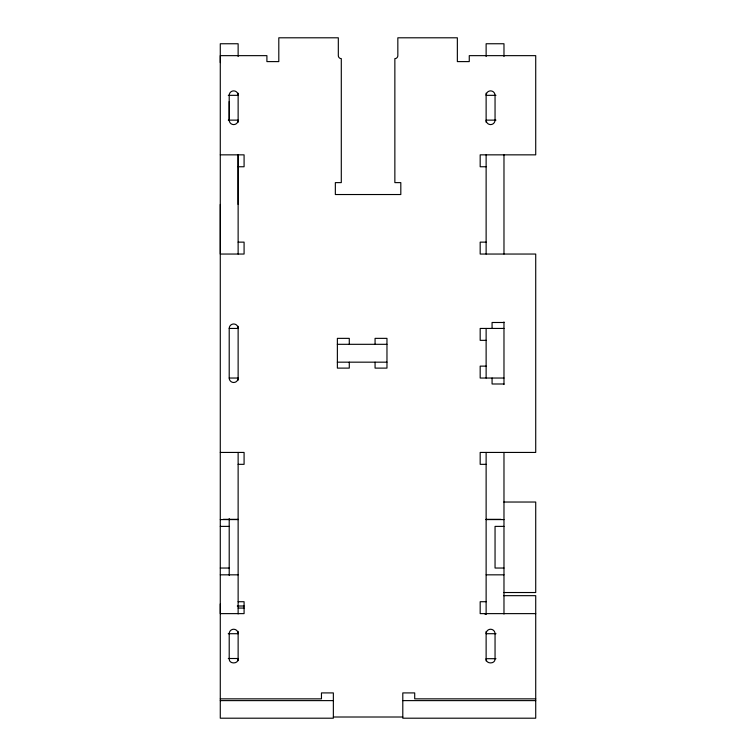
<?xml version="1.0" encoding="UTF-8"?>
<svg xmlns="http://www.w3.org/2000/svg" width="756" height="756" viewBox="0 0 756 756"><rect width="100%" height="100%" fill="white"/><g stroke="black" fill="none" stroke-linecap="round" stroke-linejoin="round"><path stroke-width="1.13" d="M220.279 603.931L220.279 613.626L244.084 613.626L244.084 601.719L238.131 601.719M220.279 204.451L220.279 254.044L244.084 254.044L244.084 242.137L238.131 242.137M228.293 120.128L238.131 120.128A4.46 4.46 0 0 1 233.67 124.598A4.46 4.46 0 0 1 229.21 120.128L229.21 101.531M238.131 204.451L238.131 154.848L238.131 254.044M238.131 659.241C237.998 664.137 229.351 664.137 229.21 659.241L229.21 633.708A4.46 4.46 0 0 1 233.67 629.238A4.46 4.46 0 0 1 238.14 633.708L228.246 633.708M228.293 95.332L238.131 95.332A4.46 4.46 0 0 0 233.67 90.871A4.46 4.46 0 0 0 229.21 95.332L229.21 120.128M495.964 95.332L486.127 95.332A4.46 4.46 0 0 1 490.587 90.871A4.46 4.46 0 0 1 495.048 95.332L495.048 120.128A4.46 4.46 0 0 1 490.587 124.598A4.46 4.46 0 0 1 486.127 120.128L495.964 120.128M220.279 154.848L244.084 154.848L244.084 166.755L238.131 166.755M486.127 166.755L480.173 166.755L480.173 154.848L535.72 154.848L535.72 55.651L469.259 55.651L469.259 61.605L457.352 61.605L457.352 37.8L397.836 37.8L397.836 55.651A2.977 2.977 0 0 1 394.859 58.628L394.859 182.621L400.812 182.621L400.812 194.528L335.343 194.528L335.343 182.621L341.296 182.621L341.296 58.628A2.977 2.977 0 0 1 338.319 55.651L338.319 37.8L278.803 37.8L278.803 61.605L266.906 61.605L266.906 55.651L220.279 55.651L220.279 62.597M486.127 242.137L480.173 242.137L480.173 254.044L535.72 254.044L535.72 452.438L480.173 452.438L480.173 464.335L486.127 464.335M503.978 322.491L492.071 322.491L492.071 328.444M229.21 328.444L238.131 328.444A4.46 4.46 0 0 0 233.67 323.974A4.46 4.46 0 0 0 229.21 328.444L229.21 378.038A4.46 4.46 0 0 0 233.67 382.498A4.46 4.46 0 0 0 238.14 378.038L229.21 378.038M503.978 328.444L480.173 328.444L480.173 340.342L486.127 340.342M337.327 344.311L386.93 344.311M337.327 362.171L386.93 362.171M486.127 366.131L480.173 366.131L480.173 378.038L503.978 378.038M503.978 383.991L492.071 383.991L492.071 378.038M220.279 452.438L244.084 452.438L244.084 464.335L238.131 464.335M503.836 502.031L535.72 502.031L535.72 592.524L503.997 592.524M223.256 519.334L238.131 519.334M486.127 519.334L501.001 519.334M220.279 519.589L238.131 519.589M486.127 519.589L503.978 519.589M220.279 526.384L229.21 526.384M503.978 526.384L495.048 526.384L495.048 568.039L503.978 568.039M220.279 568.039L229.21 568.039M220.279 574.834L238.131 574.834M486.127 574.834L503.978 574.834M503.638 595.671L535.72 595.671L535.72 718.2L402.797 718.2L402.797 692.912L414.704 692.912L414.704 698.856L535.72 698.856M486.127 601.719L480.173 601.719L480.173 613.626L535.72 613.626M237.289 606.01L244.084 606.01M238.131 608.07L244.084 608.07M496.012 633.708L486.127 633.708A4.46 4.46 0 0 1 490.587 629.238A4.46 4.46 0 0 1 495.048 633.708L495.048 659.241C494.906 664.137 486.259 664.137 486.127 659.241M228.293 658.504L238.131 658.504M486.127 658.693L495.964 658.693M220.279 698.856L321.461 698.856L321.461 692.912L333.358 692.912L333.358 718.2L220.279 718.2L220.279 43.753L238.131 43.753L238.131 56.52M220.279 700.614L333.358 700.614M402.797 700.614L535.72 700.614M333.358 717.009L402.797 717.009M503.978 56.52L503.978 43.753L486.127 43.753L486.127 56.52M503.978 154.848L503.978 254.044M503.978 321.952L503.978 384.53M503.978 452.438L503.978 614.042M486.127 93.168L486.127 122.292M486.127 154.848L486.127 254.044M486.127 328.444L486.127 378.038M486.127 452.438L486.127 614.042M486.127 631.477L486.127 660.924M375.07 344.311L375.07 338.357L386.968 338.357L386.968 368.115L375.07 368.115L375.07 362.171M349.281 344.311L349.281 338.357L337.374 338.357L337.374 368.115L349.281 368.115L349.281 362.171M238.131 93.168L238.131 122.292M238.131 326.28L238.131 380.202M238.131 452.438L238.131 613.938M238.131 631.345L238.131 660.668M229.21 518.588L229.21 575.363M485.031 614.222A5.953 1.04 0 0 1 486.127 614.203"/></g></svg>
